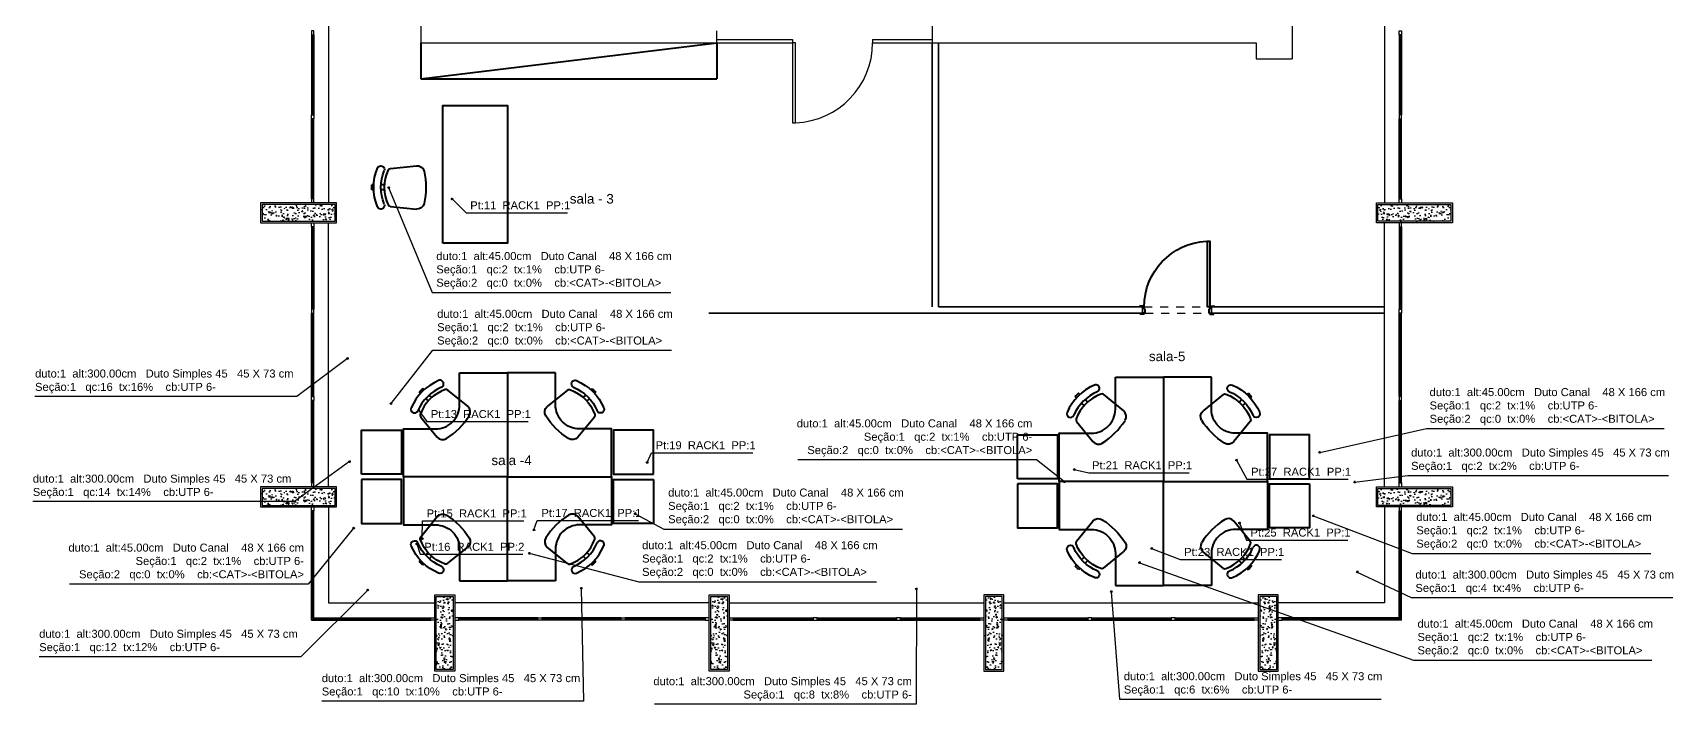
# Model space of a CAD drawing. Header units: millimetres. Extents: x 348.1 to 403.2, y 174.1 to 196.9.
# Drawn here: x 349.82 to 370.31, y 174.07 to 182.46 of the extents above; entities that cross this region are included whole.
import ezdxf

# ---------------------------------------------------------------- set-up
doc = ezdxf.new("R2010")
doc.units = ezdxf.units.MM
doc.linetypes.add('HIDDEN2', pattern=[0.1875, 0.125, -0.0625])
doc.linetypes.add('JIS_02_1.0', pattern=[2, 1, -1])
for name, color, linetype in [('COTA', 1, 'Continuous'), ('CPCON_ESQUADRIAS', 2, 'Continuous'), ('CPCON_PAREDES', 5, 'Continuous'), ('HATCH', 253, 'Continuous'), ('PAREDE_DRYWALL_VIVO', 40, 'Continuous'), ('VIVO_ESTRUTURA', 6, 'Continuous'), ('VIVO_PROJEÇÃO', 2, 'JIS_02_1.0')]:
    doc.layers.add(name, color=color, linetype=linetype)
for name, color, linetype, lineweight in [('DRYWALL', 3, 'Continuous', 35), ('ESQUADRIA', 2, 'Continuous', 40), ('MOB', 252, 'Continuous', 40)]:
    doc.layers.add(name, color=color, linetype=linetype, lineweight=lineweight)
doc.styles.add('CPCON', font='arial.ttf', dxfattribs={"height": 0.1})
doc.styles.add('REGULAR', font='arial.ttf')
doc.dimstyles.new('COTA_50', dxfattribs={"dimscale": 0.5, "dimtxt": 0.16, "dimasz": 0.025, "dimexe": 0.09, "dimexo": 0.1, "dimgap": 0.08, "dimtad": 1, "dimzin": 4, "dimdsep": 46, "dimtxsty": 'REGULAR', "dimblk1": 'DOT2', "dimblk2": 'DOT2', "dimsah": 1, "dimcen": 0.05, "dimclrd": 10, "dimclre": 10, "dimclrt": 2, "dimadec": 0, "dimazin": 0, "dimtfac": 1, "dimtix": 1, "dimtmove": 2, "dimatfit": 3, "dimldrblk": 'DOT2', "dimfxl": 0.09, "dimtolj": 1, "dimtzin": 0, "dimlwd": -1, "dimlwe": -1, "dimarcsym": 0})

# ---------------------------------------------------------------- blocks, each defined once
blk = doc.blocks.new('A$C2E206165')
at = {"layer": 'MOB'}
for p, q in [((0.24, 0.65), (0.24, 0.673)), ((0.303, 0.65), (0.303, 0.673)), ((0.033, 0.44), (0, 0.118)), ((0.24, 0.514), (0.24, 0.559)), ((0.303, 0.514), (0.303, 0.559)), ((0.509, 0.44), (0.542, 0.118))]:
    blk.add_line(p, q, dxfattribs=at)
for centre, radius, start, end in [((0.271, 0.005), 0.646, 68.0583, 111.9417), ((0.271, -0.004), 0.677, 87.3408, 92.6592), ((0.047, 0.562), 0.0455, 111.9417, 291.9417), ((0.066, 0.437), 0.0327, 114.92, 175.0148), ((0.271, -0.005), 0.52, 65.08, 114.92), ((0.271, 0.005), 0.555, 68.0583, 111.9417), ((0.496, 0.562), 0.0455, 248.0583, 68.0583), ((0.477, 0.437), 0.0327, 4.9852, 65.08), ((0.09, 0.11), 0.0903, 175.0148, 257.65), ((0.271, 0.938), 0.938, 257.65, 282.35), ((0.453, 0.11), 0.0903, 282.35, 4.9852)]:
    blk.add_arc(centre, radius, start, end, dxfattribs=at)
blk = doc.blocks.new('P82')
at = {"layer": 'ESQUADRIA'}
for p, q in [((362.802, 206.585), (362.752, 206.585)), ((362.762, 206.685), (362.762, 206.675)), ((362.812, 206.685), (362.762, 206.685)), ((362.822, 206.675), (362.792, 206.675)), ((362.812, 206.595), (362.792, 206.595)), ((362.802, 206.585), (362.802, 206.595)), ((362.812, 206.685), (362.812, 206.675)), ((362.812, 206.625), (362.812, 206.595)), ((362.822, 206.625), (362.812, 206.625)), ((362.822, 206.675), (362.822, 206.625)), ((363.622, 206.675), (363.622, 206.625)), ((363.622, 206.675), (363.652, 206.675)), ((363.622, 206.625), (363.632, 206.625)), ((363.632, 206.685), (363.632, 206.675)), ((363.632, 206.685), (363.682, 206.685)), ((363.632, 206.625), (363.632, 206.595)), ((363.632, 206.595), (363.652, 206.595)), ((363.642, 206.585), (363.642, 206.595)), ((363.642, 206.585), (363.692, 206.585)), ((363.682, 206.685), (363.682, 206.675)), ((363.692, 206.585), (363.692, 206.595))]:
    blk.add_line(p, q, dxfattribs=at)
blk.add_lwpolyline([(363.632, 206.595), (363.602, 206.595), (363.602, 205.775), (363.632, 205.775)], close=True, dxfattribs=at)
at = {"layer": 'ESQUADRIA', "color": 1}
blk.add_arc((363.632, 206.595), 0.821, 179.9967, 267.1627, dxfattribs=at)
blk = doc.blocks.new('DOT2')
at = {"color": 0}
blk.add_line((1.15, 0), (-1.15, 0), dxfattribs=at)
blk.add_lwpolyline([(0, -1.15), (0, 1.15)], dxfattribs=at)
at = {"color": 2}
blk.add_circle((0, 0), 0.75, dxfattribs=at)

msp = doc.modelspace()

# ---------------------------------------------------------------- hatches: boundary and pattern name
at = {"layer": 'HATCH'}
h = msp.add_hatch(dxfattribs=at)
h.set_pattern_fill('AR-CONC', color=256, scale=0.0008, angle=90, style=0)
h.set_pattern_definition([(140, (3248.99387, -6037.60017), (0.0127512684, 0.1457477352), [0.01524, -0.16764]), (85, (3248.99387, -6037.60017), (-0.1528453143, -0.0281942608), [0.012192, -0.134112]), (190.451, (3248.99493, -6037.58803), (-0.1400933503, 0.1175540013), [0.012952, -0.142472]), (136.1842, (3248.95323, -6037.60017), (0.0336338623, 0.2168632327), [0.02286, -0.25146]), (186.6356, (3248.95603, -6037.5821), (-0.197940445, 0.1899233876), [0.019428, -0.213708]), (81.184, (3248.95323, -6037.60017), (-0.197940094, 0.189923685), [0.018288, -0.201168]), (111, (3248.96339, -6037.57985), (0.0818124148, 0.1212919039), [0.01524, -0.16764]), (56, (3248.96339, -6037.57985), (-0.147350373, 0.0494416227), [0.012192, -0.134112]), (161.4514, (3248.97021, -6037.56974), (-0.0655382862, 0.1707331926), [0.012952, -0.142472]), (127.5, (3248.99387, -6037.60017), (-0.0676440311, 0.0024708826), [0, -0.1324864, 0, -0.136144, 0, -0.13462]), (97.5, (3248.99387, -6037.60017), (-0.08014445985, 0.05345573), [0, -0.0776224, 0, -0.1294384, 0, -0.051308]), (57.5, (3248.99387, -6037.645486), (0.0045829952, 0.10847247613), [0, -0.0508, 0, -0.158496, 0, -0.210312]), (47.5, (3248.99387, -6037.66581), (-0.0203411928, 0.1185033451), [0, -0.06604, 0, -0.1052576, 0, -0.149352])])
h.paths.add_polyline_path([(352.681, 180.312), (352.681, 180.102), (353.591, 180.102), (353.591, 180.312)])
h = msp.add_hatch(dxfattribs=at)
h.set_pattern_fill('AR-CONC', color=256, scale=0.0008, angle=90, style=0)
h.set_pattern_definition([(40, (-2528.78253, -6037.60017), (-0.0127512684, 0.1457477352), [0.01524, -0.16764]), (95, (-2528.78253, -6037.60017), (0.1528453143, -0.0281942608), [0.012192, -0.134112]), (349.549, (-2528.78359, -6037.58803), (0.1400933503, 0.1175540013), [0.012952, -0.142472]), (43.8158, (-2528.74189, -6037.60017), (-0.0336338623, 0.2168632327), [0.02286, -0.25146]), (353.3644, (-2528.74469, -6037.5821), (0.197940445, 0.1899233876), [0.019428, -0.213708]), (98.816, (-2528.74189, -6037.60017), (0.197940094, 0.189923685), [0.018288, -0.201168]), (69, (-2528.75205, -6037.57985), (-0.0818124148, 0.1212919039), [0.01524, -0.16764]), (124, (-2528.75205, -6037.57985), (0.147350373, 0.0494416227), [0.012192, -0.134112]), (18.5486, (-2528.75886, -6037.56974), (0.0655382862, 0.1707331926), [0.012952, -0.142472]), (52.5, (-2528.782526, -6037.60017), (0.0676440311, 0.0024708826), [0, -0.1324864, 0, -0.136144, 0, -0.13462]), (82.5, (-2528.782526, -6037.60017), (0.08014445985, 0.05345573), [0, -0.0776224, 0, -0.1294384, 0, -0.051308]), (122.5, (-2528.782526, -6037.645486), (-0.0045829952, 0.10847247613), [0, -0.0508, 0, -0.158496, 0, -0.210312]), (132.5, (-2528.78253, -6037.66581), (0.0203411928, 0.1185033451), [0, -0.06604, 0, -0.1052576, 0, -0.149352])])
h.paths.add_polyline_path([(367.531, 180.312), (366.621, 180.312), (366.621, 180.102), (367.531, 180.102)])
h = msp.add_hatch(dxfattribs=at)
h.set_pattern_fill('AR-CONC', color=256, scale=0.0008, angle=90, style=0)
h.set_pattern_definition([(140, (3248.99387, -6041.15017), (0.0127512684, 0.1457477352), [0.01524, -0.16764]), (85, (3248.99387, -6041.15017), (-0.1528453143, -0.0281942608), [0.012192, -0.134112]), (190.451, (3248.99493, -6041.13803), (-0.1400933503, 0.1175540013), [0.012952, -0.142472]), (136.1842, (3248.95323, -6041.15017), (0.0336338623, 0.2168632327), [0.02286, -0.25146]), (186.6356, (3248.95603, -6041.1321), (-0.197940445, 0.1899233876), [0.019428, -0.213708]), (81.184, (3248.95323, -6041.15017), (-0.197940094, 0.189923685), [0.018288, -0.201168]), (111, (3248.96339, -6041.12985), (0.0818124148, 0.1212919039), [0.01524, -0.16764]), (56, (3248.96339, -6041.12985), (-0.147350373, 0.0494416227), [0.012192, -0.134112]), (161.4514, (3248.97021, -6041.11974), (-0.0655382862, 0.1707331926), [0.012952, -0.142472]), (127.5, (3248.99387, -6041.15017), (-0.0676440311, 0.0024708826), [0, -0.1324864, 0, -0.136144, 0, -0.13462]), (97.5, (3248.99387, -6041.15017), (-0.08014445985, 0.05345573), [0, -0.0776224, 0, -0.1294384, 0, -0.051308]), (57.5, (3248.99387, -6041.195486), (0.0045829952, 0.10847247613), [0, -0.0508, 0, -0.158496, 0, -0.210312]), (47.5, (3248.99387, -6041.21581), (-0.0203411928, 0.1185033451), [0, -0.06604, 0, -0.1052576, 0, -0.149352])])
h.paths.add_polyline_path([(352.681, 176.762), (352.681, 176.552), (353.591, 176.552), (353.591, 176.762)])
h = msp.add_hatch(dxfattribs=at)
h.set_pattern_fill('AR-CONC', color=256, scale=0.0008, angle=90, style=0)
h.set_pattern_definition([(40, (-2528.78253, -6041.15017), (-0.0127512684, 0.1457477352), [0.01524, -0.16764]), (95, (-2528.78253, -6041.15017), (0.1528453143, -0.0281942608), [0.012192, -0.134112]), (349.549, (-2528.78359, -6041.13803), (0.1400933503, 0.1175540013), [0.012952, -0.142472]), (43.8158, (-2528.74189, -6041.15017), (-0.0336338623, 0.2168632327), [0.02286, -0.25146]), (353.3644, (-2528.74469, -6041.1321), (0.197940445, 0.1899233876), [0.019428, -0.213708]), (98.816, (-2528.74189, -6041.15017), (0.197940094, 0.189923685), [0.018288, -0.201168]), (69, (-2528.75205, -6041.12985), (-0.0818124148, 0.1212919039), [0.01524, -0.16764]), (124, (-2528.75205, -6041.12985), (0.147350373, 0.0494416227), [0.012192, -0.134112]), (18.5486, (-2528.75886, -6041.11974), (0.0655382862, 0.1707331926), [0.012952, -0.142472]), (52.5, (-2528.782526, -6041.15017), (0.0676440311, 0.0024708826), [0, -0.1324864, 0, -0.136144, 0, -0.13462]), (82.5, (-2528.782526, -6041.15017), (0.08014445985, 0.05345573), [0, -0.0776224, 0, -0.1294384, 0, -0.051308]), (122.5, (-2528.782526, -6041.195486), (-0.0045829952, 0.10847247613), [0, -0.0508, 0, -0.158496, 0, -0.210312]), (132.5, (-2528.78253, -6041.21581), (0.0203411928, 0.1185033451), [0, -0.06604, 0, -0.1052576, 0, -0.149352])])
h.paths.add_polyline_path([(367.531, 176.762), (366.621, 176.762), (366.621, 176.552), (367.531, 176.552)])
h = msp.add_hatch(dxfattribs=at)
h.set_pattern_fill('AR-CONC', color=256, scale=0.0008, style=0)
h.set_pattern_definition([(310, (-5862.84604, 3070.81474), (0.1457477352, 0.0127512684), [0.01524, -0.16764]), (5, (-5862.84604, 3070.81474), (-0.0281942608, -0.1528453143), [0.012192, -0.134112]), (259.549, (-5862.83389, 3070.8158), (0.1175540013, -0.1400933503), [0.012952, -0.142472]), (313.8158, (-5862.84604, 3070.7741), (0.2168632327, 0.0336338623), [0.02286, -0.25146]), (263.3644, (-5862.82796, 3070.7769), (0.1899233876, -0.197940445), [0.019428, -0.213708]), (8.816, (-5862.84604, 3070.7741), (0.189923685, -0.197940094), [0.018288, -0.201168]), (339, (-5862.82572, 3070.78426), (0.1212919039, 0.0818124148), [0.01524, -0.16764]), (34, (-5862.82572, 3070.78426), (0.0494416227, -0.147350373), [0.012192, -0.134112]), (288.5486, (-5862.81561, 3070.79107), (0.1707331926, -0.0655382862), [0.012952, -0.142472]), (322.5, (-5862.846037, 3070.814736), (0.0024708826, -0.0676440311), [0, -0.1324864, 0, -0.136144, 0, -0.13462]), (352.5, (-5862.84604, 3070.814736), (0.05345573, -0.08014445985), [0, -0.0776224, 0, -0.1294384, 0, -0.051308]), (32.5, (-5862.89135, 3070.814736), (0.10847247613, 0.0045829952), [0, -0.0508, 0, -0.158496, 0, -0.210312]), (42.5, (-5862.91167, 3070.81474), (0.1185033451, -0.0203411928), [0, -0.06604, 0, -0.1052576, 0, -0.149352])])
h.paths.add_polyline_path([(355.066, 174.502), (355.066, 175.412), (354.856, 175.412), (354.856, 174.502)])
h = msp.add_hatch(dxfattribs=at)
h.set_pattern_fill('AR-CONC', color=256, scale=0.0008, style=0)
h.set_pattern_definition([(310, (-5859.41604, 3070.81474), (0.1457477352, 0.0127512684), [0.01524, -0.16764]), (5, (-5859.41604, 3070.81474), (-0.0281942608, -0.1528453143), [0.012192, -0.134112]), (259.549, (-5859.40389, 3070.8158), (0.1175540013, -0.1400933503), [0.012952, -0.142472]), (313.8158, (-5859.41604, 3070.7741), (0.2168632327, 0.0336338623), [0.02286, -0.25146]), (263.3644, (-5859.39796, 3070.7769), (0.1899233876, -0.197940445), [0.019428, -0.213708]), (8.816, (-5859.41604, 3070.7741), (0.189923685, -0.197940094), [0.018288, -0.201168]), (339, (-5859.39572, 3070.78426), (0.1212919039, 0.0818124148), [0.01524, -0.16764]), (34, (-5859.39572, 3070.78426), (0.0494416227, -0.147350373), [0.012192, -0.134112]), (288.5486, (-5859.38561, 3070.79107), (0.1707331926, -0.0655382862), [0.012952, -0.142472]), (322.5, (-5859.416037, 3070.814736), (0.0024708826, -0.0676440311), [0, -0.1324864, 0, -0.136144, 0, -0.13462]), (352.5, (-5859.41604, 3070.814736), (0.05345573, -0.08014445985), [0, -0.0776224, 0, -0.1294384, 0, -0.051308]), (32.5, (-5859.46135, 3070.814736), (0.10847247613, 0.0045829952), [0, -0.0508, 0, -0.158496, 0, -0.210312]), (42.5, (-5859.48167, 3070.81474), (0.1185033451, -0.0203411928), [0, -0.06604, 0, -0.1052576, 0, -0.149352])])
h.paths.add_polyline_path([(358.496, 174.502), (358.496, 175.412), (358.286, 175.412), (358.286, 174.502)])
h = msp.add_hatch(dxfattribs=at)
h.set_pattern_fill('AR-CONC', color=256, scale=0.0008, style=0)
h.set_pattern_definition([(230, (6579.62738, 3070.81474), (-0.1457477352, 0.0127512684), [0.01524, -0.16764]), (175, (6579.62738, 3070.81474), (0.0281942608, -0.1528453143), [0.012192, -0.134112]), (280.451, (6579.61524, 3070.8158), (-0.1175540013, -0.1400933503), [0.012952, -0.142472]), (226.1842, (6579.62738, 3070.7741), (-0.2168632327, 0.0336338623), [0.02286, -0.25146]), (276.6356, (6579.6093, 3070.7769), (-0.1899233876, -0.197940445), [0.019428, -0.213708]), (171.184, (6579.62738, 3070.7741), (-0.189923685, -0.197940094), [0.018288, -0.201168]), (201, (6579.60706, 3070.78426), (-0.1212919039, 0.0818124148), [0.01524, -0.16764]), (146, (6579.60706, 3070.78426), (-0.0494416227, -0.147350373), [0.012192, -0.134112]), (251.4514, (6579.59695, 3070.79107), (-0.1707331926, -0.0655382862), [0.012952, -0.142472]), (217.5, (6579.62738, 3070.814736), (-0.0024708826, -0.0676440311), [0, -0.1324864, 0, -0.136144, 0, -0.13462]), (187.5, (6579.62738, 3070.814736), (-0.05345573, -0.08014445985), [0, -0.0776224, 0, -0.1294384, 0, -0.051308]), (147.5, (6579.672695, 3070.814736), (-0.10847247613, 0.0045829952), [0, -0.0508, 0, -0.158496, 0, -0.210312]), (137.5, (6579.693015, 3070.81474), (-0.1185033451, -0.0203411928), [0, -0.06604, 0, -0.1052576, 0, -0.149352])])
h.paths.add_polyline_path([(361.716, 174.502), (361.926, 174.502), (361.926, 175.412), (361.716, 175.412)])
h = msp.add_hatch(dxfattribs=at)
h.set_pattern_fill('AR-CONC', color=256, scale=0.0008, style=0)
h.set_pattern_definition([(230, (6583.05738, 3070.81474), (-0.1457477352, 0.0127512684), [0.01524, -0.16764]), (175, (6583.05738, 3070.81474), (0.0281942608, -0.1528453143), [0.012192, -0.134112]), (280.451, (6583.04524, 3070.8158), (-0.1175540013, -0.1400933503), [0.012952, -0.142472]), (226.1842, (6583.05738, 3070.7741), (-0.2168632327, 0.0336338623), [0.02286, -0.25146]), (276.6356, (6583.0393, 3070.7769), (-0.1899233876, -0.197940445), [0.019428, -0.213708]), (171.184, (6583.05738, 3070.7741), (-0.189923685, -0.197940094), [0.018288, -0.201168]), (201, (6583.03706, 3070.78426), (-0.1212919039, 0.0818124148), [0.01524, -0.16764]), (146, (6583.03706, 3070.78426), (-0.0494416227, -0.147350373), [0.012192, -0.134112]), (251.4514, (6583.02695, 3070.79107), (-0.1707331926, -0.0655382862), [0.012952, -0.142472]), (217.5, (6583.05738, 3070.814736), (-0.0024708826, -0.0676440311), [0, -0.1324864, 0, -0.136144, 0, -0.13462]), (187.5, (6583.05738, 3070.814736), (-0.05345573, -0.08014445985), [0, -0.0776224, 0, -0.1294384, 0, -0.051308]), (147.5, (6583.102695, 3070.814736), (-0.10847247613, 0.0045829952), [0, -0.0508, 0, -0.158496, 0, -0.210312]), (137.5, (6583.123015, 3070.81474), (-0.1185033451, -0.0203411928), [0, -0.06604, 0, -0.1052576, 0, -0.149352])])
h.paths.add_polyline_path([(365.146, 174.502), (365.356, 174.502), (365.356, 175.412), (365.146, 175.412)])

# ---------------------------------------------------------------- linework, layer by layer
at = {"layer": 'CPCON_ESQUADRIAS'}
for p, q in [((353.296, 182.432), (353.296, 181.432)), ((353.326, 182.432), (353.326, 181.432)), ((366.886, 182.432), (366.886, 181.432)), ((366.916, 182.432), (366.916, 181.432)), ((353.296, 180.382), (353.296, 181.382)), ((353.326, 180.382), (353.326, 181.382)), ((366.886, 180.382), (366.886, 181.382)), ((366.916, 180.382), (366.916, 181.382)), ((353.296, 180.032), (353.296, 179.002)), ((353.326, 180.032), (353.326, 179.002)), ((366.886, 180.032), (366.886, 179.002)), ((366.916, 180.032), (366.916, 179.002)), ((353.296, 177.912), (353.296, 178.952)), ((353.326, 177.912), (353.326, 178.952)), ((366.886, 177.912), (366.886, 178.952)), ((366.916, 177.912), (366.916, 178.952)), ((353.296, 176.832), (353.296, 177.862)), ((353.326, 176.832), (353.326, 177.862)), ((366.886, 176.832), (366.886, 177.862)), ((366.916, 176.832), (366.916, 177.862)), ((353.296, 175.117), (353.296, 176.482)), ((353.326, 175.147), (353.326, 176.482)), ((366.886, 175.147), (366.886, 176.482)), ((366.916, 175.117), (366.916, 176.482)), ((353.296, 175.117), (354.786, 175.117)), ((353.326, 175.147), (354.786, 175.147)), ((356.126, 175.147), (355.136, 175.147)), ((356.126, 175.117), (355.136, 175.117)), ((357.166, 175.147), (356.176, 175.147)), ((357.166, 175.117), (356.176, 175.117)), ((358.216, 175.147), (357.216, 175.147)), ((358.216, 175.117), (357.216, 175.117)), ((358.566, 175.147), (359.566, 175.147)), ((358.566, 175.117), (359.566, 175.117)), ((359.616, 175.147), (360.606, 175.147)), ((359.616, 175.117), (360.606, 175.117)), ((360.656, 175.147), (361.646, 175.147)), ((360.656, 175.117), (361.646, 175.117)), ((361.996, 175.147), (362.996, 175.147)), ((361.996, 175.117), (362.996, 175.117)), ((363.046, 175.147), (364.036, 175.147)), ((363.046, 175.117), (364.036, 175.117)), ((364.086, 175.147), (365.076, 175.147)), ((364.086, 175.117), (365.076, 175.117)), ((366.886, 175.147), (365.426, 175.147)), ((366.916, 175.117), (365.426, 175.117))]:
    msp.add_line(p, q, dxfattribs=at)
at = {"layer": 'CPCON_ESQUADRIAS', "color": 3}
for p, q in [((353.306, 181.432), (353.306, 182.432)), ((353.316, 181.432), (353.316, 182.432)), ((366.896, 181.432), (366.896, 182.432)), ((366.906, 181.432), (366.906, 182.432)), ((353.306, 181.382), (353.306, 180.382)), ((353.316, 181.382), (353.316, 180.382)), ((366.896, 181.382), (366.896, 180.382)), ((366.906, 181.382), (366.906, 180.382)), ((353.306, 179.002), (353.306, 180.032)), ((353.316, 179.002), (353.316, 180.032)), ((366.896, 179.002), (366.896, 180.032)), ((366.906, 179.002), (366.906, 180.032)), ((353.306, 178.952), (353.306, 177.912)), ((353.316, 178.952), (353.316, 177.912)), ((366.896, 178.952), (366.896, 177.912)), ((366.906, 178.952), (366.906, 177.912)), ((353.306, 177.862), (353.306, 176.832)), ((353.316, 177.862), (353.316, 176.832)), ((366.896, 177.862), (366.896, 176.832)), ((366.906, 177.862), (366.906, 176.832)), ((353.306, 175.127), (353.306, 176.482)), ((353.316, 175.137), (353.316, 176.482)), ((366.896, 175.137), (366.896, 176.482)), ((366.906, 175.127), (366.906, 176.482)), ((353.306, 175.127), (354.786, 175.127)), ((353.316, 175.137), (354.786, 175.137)), ((356.126, 175.137), (355.136, 175.137)), ((356.126, 175.127), (355.136, 175.127)), ((356.176, 175.137), (357.166, 175.137)), ((356.176, 175.127), (357.166, 175.127)), ((357.216, 175.137), (358.216, 175.137)), ((357.216, 175.127), (358.216, 175.127)), ((359.566, 175.137), (358.566, 175.137)), ((359.566, 175.127), (358.566, 175.127)), ((360.606, 175.137), (359.616, 175.137)), ((360.606, 175.127), (359.616, 175.127)), ((360.656, 175.137), (361.646, 175.137)), ((360.656, 175.127), (361.646, 175.127)), ((362.996, 175.137), (361.996, 175.137)), ((362.996, 175.127), (361.996, 175.127)), ((364.036, 175.137), (363.046, 175.137)), ((364.036, 175.127), (363.046, 175.127)), ((364.086, 175.137), (365.076, 175.137)), ((364.086, 175.127), (365.076, 175.127)), ((366.896, 175.137), (365.426, 175.137)), ((366.906, 175.127), (365.426, 175.127))]:
    msp.add_line(p, q, dxfattribs=at)
for points in [[(353.326, 182.432), (353.326, 182.482), (353.296, 182.482), (353.296, 182.432)], [(366.886, 182.432), (366.886, 182.482), (366.916, 182.482), (366.916, 182.432)], [(353.326, 181.432), (353.326, 181.382), (353.296, 181.382), (353.296, 181.432)], [(366.886, 181.432), (366.886, 181.382), (366.916, 181.382), (366.916, 181.432)], [(353.326, 178.952), (353.326, 179.002), (353.296, 179.002), (353.296, 178.952)], [(366.886, 178.952), (366.886, 179.002), (366.916, 179.002), (366.916, 178.952)], [(353.326, 177.912), (353.326, 177.862), (353.296, 177.862), (353.296, 177.912)], [(366.886, 177.912), (366.886, 177.862), (366.916, 177.862), (366.916, 177.912)], [(356.126, 175.147), (356.176, 175.147), (356.176, 175.117), (356.126, 175.117)], [(357.166, 175.147), (357.216, 175.147), (357.216, 175.117), (357.166, 175.117)], [(359.616, 175.147), (359.566, 175.147), (359.566, 175.117), (359.616, 175.117)], [(360.656, 175.147), (360.606, 175.147), (360.606, 175.117), (360.656, 175.117)], [(363.046, 175.147), (362.996, 175.147), (362.996, 175.117), (363.046, 175.117)], [(364.086, 175.147), (364.036, 175.147), (364.036, 175.117), (364.086, 175.117)]]:
    msp.add_lwpolyline(points, close=True, dxfattribs=at)
for points in [[(353.326, 180.332), (353.326, 180.382), (353.296, 180.382), (353.296, 180.332)], [(366.886, 180.332), (366.886, 180.382), (366.916, 180.382), (366.916, 180.332)], [(353.326, 180.082), (353.326, 180.032), (353.296, 180.032), (353.296, 180.082)], [(366.886, 180.082), (366.886, 180.032), (366.916, 180.032), (366.916, 180.082)], [(353.326, 176.782), (353.326, 176.832), (353.296, 176.832), (353.296, 176.782)], [(366.886, 176.782), (366.886, 176.832), (366.916, 176.832), (366.916, 176.782)], [(353.326, 176.532), (353.326, 176.482), (353.296, 176.482), (353.296, 176.532)], [(366.886, 176.532), (366.886, 176.482), (366.916, 176.482), (366.916, 176.532)], [(354.836, 175.117), (354.786, 175.117), (354.786, 175.147), (354.836, 175.147)], [(355.086, 175.117), (355.136, 175.117), (355.136, 175.147), (355.086, 175.147)], [(358.266, 175.147), (358.216, 175.147), (358.216, 175.117), (358.266, 175.117)], [(358.516, 175.147), (358.566, 175.147), (358.566, 175.117), (358.516, 175.117)], [(361.696, 175.117), (361.646, 175.117), (361.646, 175.147), (361.696, 175.147)], [(361.946, 175.147), (361.996, 175.147), (361.996, 175.117), (361.946, 175.117)], [(365.126, 175.117), (365.076, 175.117), (365.076, 175.147), (365.126, 175.147)], [(365.376, 175.117), (365.426, 175.117), (365.426, 175.147), (365.376, 175.147)]]:
    msp.add_lwpolyline(points, dxfattribs=at)
at = {"layer": 'CPCON_PAREDES', "color": 3}
for p, q in [((353.511, 183.832), (353.511, 180.332)), ((366.701, 183.832), (366.701, 180.332)), ((353.511, 176.782), (353.511, 180.082)), ((366.701, 176.782), (366.701, 180.082)), ((353.511, 176.532), (353.511, 175.332)), ((366.701, 176.532), (366.701, 175.332)), ((353.511, 175.332), (354.836, 175.332)), ((358.266, 175.332), (355.086, 175.332)), ((358.516, 175.332), (361.696, 175.332)), ((361.946, 175.332), (365.126, 175.332)), ((366.701, 175.332), (365.376, 175.332))]:
    msp.add_line(p, q, dxfattribs=at)
at = {"layer": 'CPCON_PAREDES'}
for p, q in [((361.051, 182.782), (361.051, 182.332)), ((354.661, 182.582), (354.661, 182.332)), ((358.361, 182.332), (358.361, 182.482)), ((365.551, 182.582), (365.551, 182.132)), ((354.661, 182.332), (358.361, 182.332)), ((361.051, 182.332), (365.101, 182.332)), ((365.101, 182.332), (365.101, 182.132)), ((365.101, 182.132), (365.551, 182.132))]:
    msp.add_line(p, q, dxfattribs=at)
at = {"layer": 'CPCON_PAREDES', "color": 2}
for points in [[(353.591, 180.102), (353.591, 180.312), (352.681, 180.312), (352.681, 180.102)], [(366.621, 180.102), (366.621, 180.312), (367.531, 180.312), (367.531, 180.102)], [(353.591, 176.552), (353.591, 176.762), (352.681, 176.762), (352.681, 176.552)], [(366.621, 176.552), (366.621, 176.762), (367.531, 176.762), (367.531, 176.552)], [(354.856, 175.412), (355.066, 175.412), (355.066, 174.502), (354.856, 174.502)], [(358.286, 175.412), (358.496, 175.412), (358.496, 174.502), (358.286, 174.502)], [(361.926, 175.412), (361.716, 175.412), (361.716, 174.502), (361.926, 174.502)], [(365.356, 175.412), (365.146, 175.412), (365.146, 174.502), (365.356, 174.502)]]:
    msp.add_lwpolyline(points, close=True, dxfattribs=at)
at = {"layer": 'DRYWALL'}
for p, q in [((361.051, 182.332), (361.051, 179.032)), ((361.131, 182.332), (361.131, 179.032)), ((358.261, 178.952), (363.681, 178.952)), ((361.131, 179.032), (363.681, 179.032)), ((363.681, 178.952), (363.681, 179.032)), ((364.541, 178.952), (364.541, 179.032)), ((364.541, 179.032), (366.701, 179.032)), ((364.541, 178.952), (366.701, 178.952))]:
    msp.add_line(p, q, dxfattribs=at)
at = {"layer": 'MOB'}
for p, q in [((354.661, 182.332), (354.661, 181.882)), ((354.661, 181.882), (358.361, 182.332)), ((358.361, 182.332), (358.361, 181.882)), ((354.661, 181.882), (358.361, 181.882))]:
    msp.add_line(p, q, dxfattribs=at)
for points in [[(354.936, 179.83), (354.936, 181.55), (355.746, 181.55), (355.746, 179.83)], [(353.922, 176.94), (353.922, 177.49), (354.422, 177.49), (354.422, 176.94)], [(357.57, 176.94), (357.57, 177.49), (357.07, 177.49), (357.07, 176.94)], [(362.116, 176.883), (362.116, 177.433), (362.616, 177.433), (362.616, 176.883)], [(365.764, 176.883), (365.764, 177.433), (365.264, 177.433), (365.264, 176.883)], [(353.922, 176.876), (353.922, 176.326), (354.422, 176.326), (354.422, 176.876)], [(357.57, 176.876), (357.57, 176.326), (357.07, 176.326), (357.07, 176.876)], [(362.116, 176.82), (362.116, 176.27), (362.616, 176.27), (362.616, 176.82)], [(365.764, 176.82), (365.764, 176.27), (365.264, 176.27), (365.264, 176.82)]]:
    msp.add_lwpolyline(points, close=True, dxfattribs=at)
for points in [[(355.146, 178.208), (355.746, 178.208), (355.746, 176.908), (354.446, 176.908), (354.446, 177.508), (354.846, 177.508, 0.414214), (355.146, 177.808)], [(356.346, 178.208), (355.746, 178.208), (355.746, 176.908), (357.046, 176.908), (357.046, 177.508), (356.646, 177.508, -0.414214), (356.346, 177.808)], [(363.34, 178.152), (363.94, 178.152), (363.94, 176.852), (362.64, 176.852), (362.64, 177.452), (363.04, 177.452, 0.414214), (363.34, 177.752)], [(364.54, 178.152), (363.94, 178.152), (363.94, 176.852), (365.24, 176.852), (365.24, 177.452), (364.84, 177.452, -0.414214), (364.54, 177.752)], [(355.146, 175.608), (355.746, 175.608), (355.746, 176.908), (354.446, 176.908), (354.446, 176.308), (354.846, 176.308, -0.414214), (355.146, 176.008)], [(356.346, 175.608), (355.746, 175.608), (355.746, 176.908), (357.046, 176.908), (357.046, 176.308), (356.646, 176.308, 0.414214), (356.346, 176.008)], [(363.34, 175.552), (363.94, 175.552), (363.94, 176.852), (362.64, 176.852), (362.64, 176.252), (363.04, 176.252, -0.414214), (363.34, 175.952)], [(364.54, 175.552), (363.94, 175.552), (363.94, 176.852), (365.24, 176.852), (365.24, 176.252), (364.84, 176.252, 0.414214), (364.54, 175.952)]]:
    msp.add_lwpolyline(points, format="xyb", close=True, dxfattribs=at)
at = {"layer": 'PAREDE_DRYWALL_VIVO'}
for p, q in [((358.361, 182.372), (359.306, 182.372)), ((358.361, 182.332), (359.306, 182.332)), ((359.306, 182.372), (359.306, 182.332)), ((360.306, 182.372), (361.051, 182.372)), ((360.306, 182.372), (360.306, 182.332)), ((360.306, 182.332), (361.051, 182.332))]:
    msp.add_line(p, q, dxfattribs=at)
msp.add_lwpolyline([(359.306, 181.332), (359.346, 181.332), (359.346, 182.332), (359.306, 182.332)], close=True, dxfattribs=at)
msp.add_arc((359.306, 182.332), 1.001, 272.2906, 0, dxfattribs=at)
at = {"layer": 'VIVO_ESTRUTURA'}
for points in [[(353.611, 180.082), (353.611, 180.332), (352.661, 180.332), (352.661, 180.082)], [(366.601, 180.082), (366.601, 180.332), (367.551, 180.332), (367.551, 180.082)], [(353.611, 176.532), (353.611, 176.782), (352.661, 176.782), (352.661, 176.532)], [(366.601, 176.532), (366.601, 176.782), (367.551, 176.782), (367.551, 176.532)], [(354.836, 175.432), (355.086, 175.432), (355.086, 174.482), (354.836, 174.482)], [(358.266, 175.432), (358.516, 175.432), (358.516, 174.482), (358.266, 174.482)], [(361.946, 175.432), (361.696, 175.432), (361.696, 174.482), (361.946, 174.482)], [(365.376, 175.432), (365.126, 175.432), (365.126, 174.482), (365.376, 174.482)]]:
    msp.add_lwpolyline(points, close=True, dxfattribs=at)
at = {"layer": 'VIVO_PROJEÇÃO', "color": 1, "linetype": 'HIDDEN2', "ltscale": 0.5}
for p, q in [((363.701, 179.032), (364.521, 179.032)), ((363.711, 178.952), (364.511, 178.952))]:
    msp.add_line(p, q, dxfattribs=at)

# ---------------------------------------------------------------- block references
at = {"layer": 'ESQUADRIA', "xscale": -1, "rotation": 180}
msp.add_blockref('P82', (0.889, 385.627), dxfattribs=at)
at = {"layer": 'MOB', "xscale": -1}
for p, rotation in [((354.725, 180.796), 90), ((356.543, 177.321), 314.9999999999999), ((364.737, 177.265), 314.9999999999999), ((354.949, 176.495), 134.9999999999999), ((363.143, 176.438), 134.9999999999999)]:
    msp.add_blockref('A$C2E206165', p, dxfattribs=dict(at, rotation=rotation))
at = {"layer": 'MOB'}
for p, rotation in [((354.949, 177.321), 44.99999999999996), ((363.143, 177.265), 44.99999999999996), ((356.543, 176.495), 225), ((364.737, 176.438), 225)]:
    msp.add_blockref('A$C2E206165', p, dxfattribs=dict(at, rotation=rotation))

# ---------------------------------------------------------------- texts
at = {"char_height": 0.1, "style": 'CPCON'}
for s, insert, attachment_point in [('Pt:11  RACK1  PP:1', (355.28, 180.351), 1), ('duto:1  alt:45.00cm   Duto Canal    48 X 166 cm\\PSeção:1   qc:2  tx:1%    cb:UTP 6-\\PSeção:2   qc:0  tx:0%    cb:<CAT>-<BITOLA>\\P', (354.856, 179.717), 1), ('duto:1  alt:45.00cm   Duto Canal    48 X 166 cm\\PSeção:1   qc:2  tx:1%    cb:UTP 6-\\PSeção:2   qc:0  tx:0%    cb:<CAT>-<BITOLA>\\P', (354.867, 178.995), 1), ('duto:1  alt:300.00cm   Duto Simples 45   45 X 73 cm\\PSeção:1   qc:16  tx:16%    cb:UTP 6-\\P', (349.843, 178.249), 1), ('duto:1  alt:45.00cm   Duto Canal    48 X 166 cm\\PSeção:1   qc:2  tx:1%    cb:UTP 6-\\PSeção:2   qc:0  tx:0%    cb:<CAT>-<BITOLA>\\P', (367.266, 178.017), 1), ('Pt:13  RACK1  PP:1', (354.788, 177.743), 1), ('duto:1  alt:45.00cm   Duto Canal    48 X 166 cm\\PSeção:1   qc:2  tx:1%    cb:UTP 6-\\PSeção:2   qc:0  tx:0%    cb:<CAT>-<BITOLA>\\P', (362.302, 177.626), 3), ('Pt:19  RACK1  PP:1', (357.596, 177.353), 1), ('Pt:21  RACK1  PP:1', (363.049, 177.103), 1), ('duto:1  alt:300.00cm   Duto Simples 45   45 X 73 cm\\PSeção:1   qc:2  tx:2%    cb:UTP 6-\\P', (367.035, 177.262), 1), ('duto:1  alt:300.00cm   Duto Simples 45   45 X 73 cm\\PSeção:1   qc:14  tx:14%    cb:UTP 6-\\P', (349.815, 176.936), 1), ('Pt:27  RACK1  PP:1', (365.036, 177.022), 1), ('duto:1  alt:45.00cm   Duto Canal    48 X 166 cm\\PSeção:1   qc:2  tx:1%    cb:UTP 6-\\PSeção:2   qc:0  tx:0%    cb:<CAT>-<BITOLA>\\P', (357.753, 176.762), 1), ('Pt:15  RACK1  PP:1', (354.736, 176.501), 1), ('Pt:17  RACK1  PP:1', (356.17, 176.507), 1), ('duto:1  alt:45.00cm   Duto Canal    48 X 166 cm\\PSeção:1   qc:2  tx:1%    cb:UTP 6-\\PSeção:2   qc:0  tx:0%    cb:<CAT>-<BITOLA>\\P', (367.1, 176.457), 1), ('Pt:25  RACK1  PP:1', (365.029, 176.262), 1), ('duto:1  alt:45.00cm   Duto Canal    48 X 166 cm\\PSeção:1   qc:2  tx:1%    cb:UTP 6-\\PSeção:2   qc:0  tx:0%    cb:<CAT>-<BITOLA>\\P', (353.203, 176.074), 3), ('Pt:16  RACK1  PP:2', (354.706, 176.084), 1), ('duto:1  alt:45.00cm   Duto Canal    48 X 166 cm\\PSeção:1   qc:2  tx:1%    cb:UTP 6-\\PSeção:2   qc:0  tx:0%    cb:<CAT>-<BITOLA>\\P', (357.427, 176.104), 1), ('Pt:23  RACK1  PP:1', (364.2, 176.02), 1), ('duto:1  alt:300.00cm   Duto Simples 45   45 X 73 cm\\PSeção:1   qc:4  tx:4%    cb:UTP 6-\\P', (367.089, 175.737), 1), ('duto:1  alt:45.00cm   Duto Canal    48 X 166 cm\\PSeção:1   qc:2  tx:1%    cb:UTP 6-\\PSeção:2   qc:0  tx:0%    cb:<CAT>-<BITOLA>\\P', (367.115, 175.124), 1), ('duto:1  alt:300.00cm   Duto Simples 45   45 X 73 cm\\PSeção:1   qc:12  tx:12%    cb:UTP 6-\\P', (349.895, 174.997), 1), ('duto:1  alt:300.00cm   Duto Simples 45   45 X 73 cm\\PSeção:1   qc:10  tx:10%    cb:UTP 6-\\P', (353.425, 174.443), 1), ('duto:1  alt:300.00cm   Duto Simples 45   45 X 73 cm\\PSeção:1   qc:8  tx:8%    cb:UTP 6-\\P', (360.798, 174.405), 3), ('duto:1  alt:300.00cm   Duto Simples 45   45 X 73 cm\\PSeção:1   qc:6  tx:6%    cb:UTP 6-\\P', (363.446, 174.467), 1)]:
    msp.add_mtext(s, dxfattribs=dict(at, insert=insert, attachment_point=attachment_point))
at = {"layer": 'COTA', "char_height": 0.12, "width": 0.5395, "attachment_point": 1, "style": 'CPCON'}
for s, insert in [('sala - 3', (356.524, 180.443)), ('sala-5', (363.759, 178.474)), ('sala -4', (355.545, 177.175))]:
    msp.add_mtext(s, dxfattribs=dict(at, insert=insert))

# ---------------------------------------------------------------- leaders
at = {"annotation_type": 0, "has_hookline": 1}
for points, hookline_direction, text_width in [([(354.261, 180.523), (354.804, 179.211), (354.816, 179.211)], 0, 2.929), ([(355.054, 180.38), (355.228, 180.207), (355.24, 180.207)], 0, 1.214), ([(353.747, 178.386), (353.112, 177.911), (353.099, 177.911)], 1, 3.217), ([(354.291, 177.824), (354.814, 178.489), (354.827, 178.489)], 0, 2.929), ([(354.637, 177.737), (354.736, 177.6), (354.748, 177.6)], 0, 1.214), ([(365.893, 177.214), (367.226, 177.511)], 0, 2.929), ([(353.772, 177.098), (353.084, 176.599), (353.072, 176.599)], 1, 3.217), ([(357.491, 177.088), (357.543, 177.21), (357.556, 177.21)], 0, 1.214), ([(362.704, 176.846), (362.355, 177.12), (362.342, 177.12)], 1, 2.929), ([(364.853, 177.116), (364.983, 176.879), (364.996, 176.879)], 0, 1.214), ([(362.826, 176.999), (363.009, 176.959)], 0, 1.214), ([(366.329, 176.842), (366.995, 176.924)], 0, 3.217), ([(357.34, 176.448), (357.701, 176.255), (357.713, 176.255)], 0, 2.929), ([(353.823, 176.267), (353.255, 175.567), (353.243, 175.567)], 1, 2.929), ([(354.681, 176.136), (354.684, 176.358), (354.696, 176.358)], 0, 1.214), ([(356.076, 176.245), (356.118, 176.364), (356.13, 176.364)], 0, 1.214), ([(364.891, 176.331), (364.977, 176.118), (364.989, 176.118)], 0, 1.214), ([(365.812, 176.42), (367.048, 175.951), (367.06, 175.951)], 0, 2.929), ([(354.611, 176.07), (354.653, 175.941), (354.666, 175.941)], 0, 1.232), ([(356.018, 175.953), (357.387, 175.598)], 0, 2.929), ([(363.642, 175.835), (367.063, 174.618), (367.075, 174.618)], 0, 2.929), ([(363.793, 176.013), (364.148, 175.877), (364.16, 175.877)], 0, 1.214), ([(366.362, 175.719), (367.036, 175.399), (367.049, 175.399)], 0, 3.217), ([(354, 175.494), (353.164, 174.659), (353.151, 174.659)], 1, 3.217), ([(356.667, 175.515), (356.695, 174.106), (356.682, 174.106)], 1, 3.217), ([(360.854, 175.507), (360.85, 174.067), (360.838, 174.067)], 1, 3.217), ([(363.289, 175.473), (363.393, 174.13), (363.406, 174.13)], 0, 3.217)]:
    msp.add_leader(points, dimstyle='COTA_50', dxfattribs=dict(at, hookline_direction=hookline_direction, text_width=text_width))

doc.saveas('drawing.dxf')
